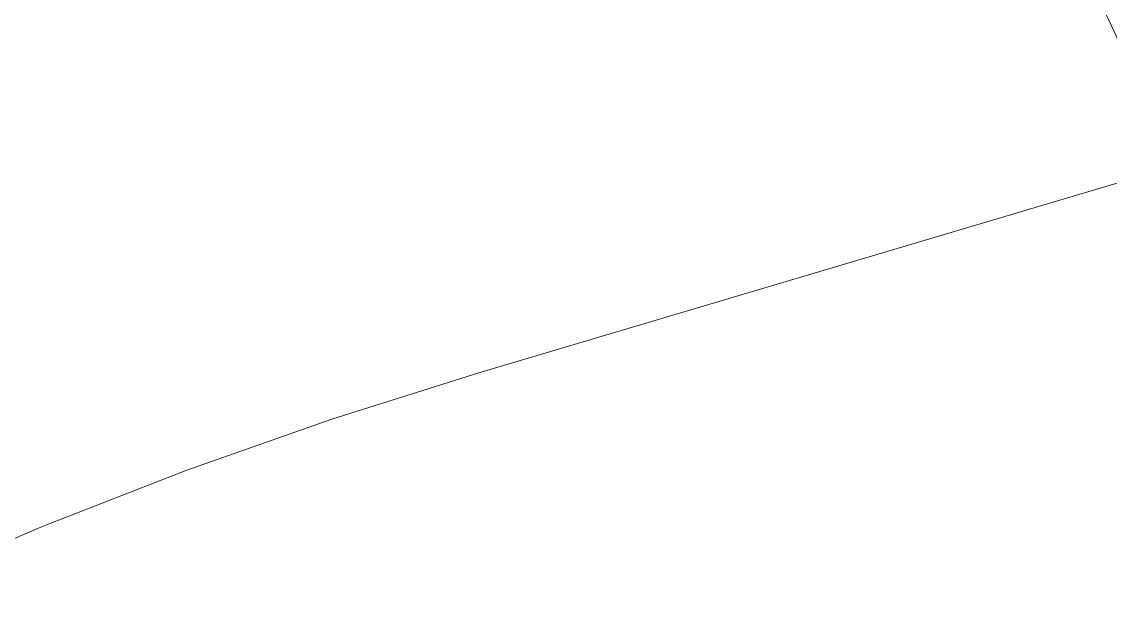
# Model space of a CAD drawing. Extents: x 2498567 to 2501210, y 7092229 to 7094464.
# Drawn here: x 2499351.24 to 2499358.03, y 7093480.36 to 7093484 of the extents above; entities that cross this region are included whole.
import ezdxf

# ---------------------------------------------------------------- set-up
doc = ezdxf.new("R2010")
doc.units = 0
doc.header["$MEASUREMENT"] = 0
doc.linetypes.add('HIDDEN', pattern=[0.375, 0.25, -0.125])
doc.layers.add('GRID', color=254, linetype='HIDDEN')
doc.layers.add('Level 31', color=254, linetype='Continuous', lineweight=0)

msp = doc.modelspace()

# ---------------------------------------------------------------- linework, layer by layer
at = {"layer": 'GRID', "color": 252, "linetype": 'HIDDEN', "lineweight": 0, "ltscale": 35}
msp.add_line((2499222.437, 7093774.8011), (2499743.5841, 7092657.1278), dxfattribs=at)
at = {"layer": 'Level 31', "color": 35, "linetype": 'Continuous', "lineweight": 13}
for p, q in [((2499366.6567, 7093485.5461), (2499354.0931, 7093481.8103)), ((2499354.0931, 7093481.8103), (2499353.1756, 7093481.5211)), ((2499353.1756, 7093481.5211), (2499352.2689, 7093481.2024)), ((2499352.2689, 7093481.2024), (2499351.3732, 7093480.8542)), ((2499351.3732, 7093480.8542), (2499350.4883, 7093480.4765))]:
    msp.add_line(p, q, dxfattribs=at)

doc.saveas('drawing.dxf')
